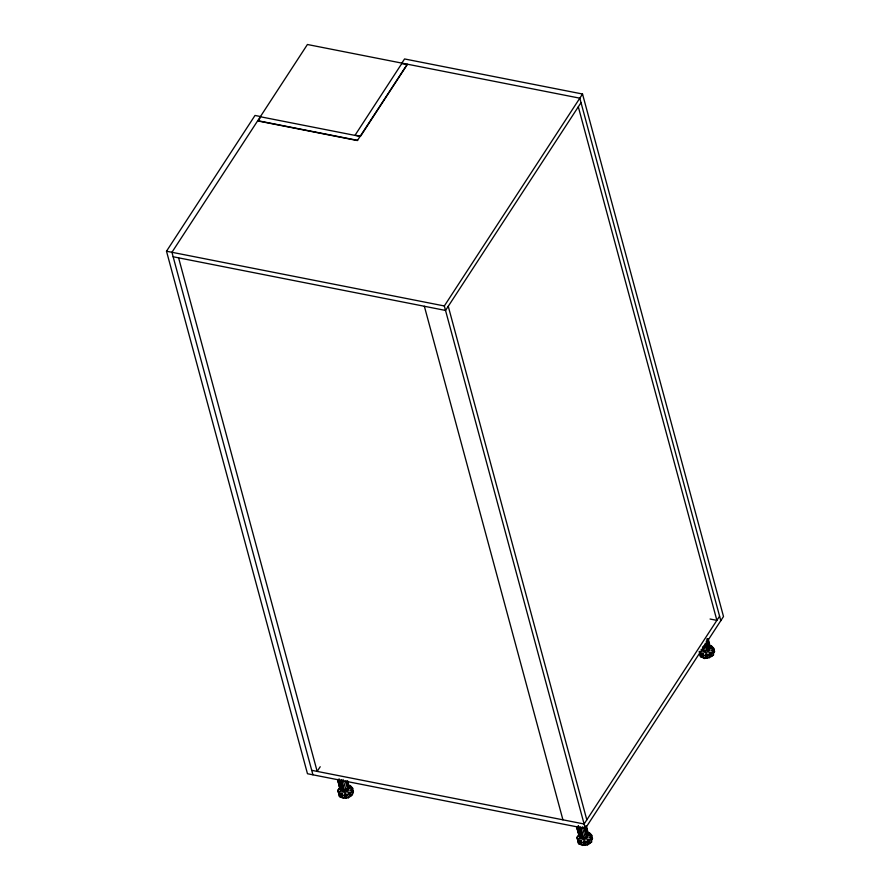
<?xml version="1.0" encoding="UTF-8"?>
<svg xmlns="http://www.w3.org/2000/svg" width="890" height="890" viewBox="0 0 890 890"><rect width="100%" height="100%" fill="white"/><g stroke="black" fill="none" stroke-linecap="round" stroke-linejoin="round"><path stroke-width="1.33" d="M341.137 794.859L342.617 793.491L341.549 793.001L340.08 794.37L341.137 794.859L341.916 797.718L345.287 798.141L344.564 793.735L345.843 793.569L346.555 797.974L348.48 797.718L349.981 796.672L349.214 793.813L347.823 792.812L348.813 792.122L350.215 793.124L350.983 795.972L352.863 793.569L352.34 789.808L350.159 789.831L349.904 790.732L352.095 790.709M345.287 798.141L344.819 794.681M346.555 797.974L346.099 794.514M580.247 841.973L581.715 840.605L580.647 840.115L579.179 841.484L580.247 841.973L581.014 844.832L584.385 845.255L583.662 840.85L584.941 840.683L585.665 845.088L587.589 844.832L589.091 843.787L588.179 840.182M584.385 845.255L583.918 841.795M585.665 845.088L585.709 843.542L584.441 843.698M702.177 654.962L703.645 653.594L702.577 653.104L701.109 654.473L702.177 654.962L702.944 657.821L704.39 658.489L706.315 658.244L705.592 653.839L706.871 653.672L707.583 658.077L711.021 656.776L710.242 653.916L708.852 652.915L709.853 652.225L711.244 653.227L712.011 656.075L713.513 655.029L713.124 650.812L710.932 650.835L711.188 649.934L713.38 649.911L714.147 652.77L714.525 651.413L713.691 648.321L711.232 645.573L711.789 647.631M706.315 658.244L705.848 654.784M707.583 658.077L707.639 656.531L706.371 656.687M352.484 794.926L351.65 791.833L352.663 788.217L350.204 785.47L350.76 787.539M352.663 788.217L353.119 792.667L351.806 787.428L349.837 788.451L349.236 787.761L351.194 786.738M589.091 843.787L587.689 842.785L588.691 842.085L590.081 843.086L591.583 842.04L590.749 838.947L591.761 835.332L589.302 832.584L589.859 834.642M591.194 837.824L591.45 836.923L589.258 836.945L589.002 837.846L591.194 837.824L591.583 842.04M591.761 835.332L592.217 839.782L590.904 834.531L590.293 833.852L588.335 834.876L588.946 835.565L590.904 834.531M713.513 655.029L712.679 651.936L713.691 648.321M338.122 779.707L341.003 790.387L342.483 790.965L339.68 780.052M343.017 779.484L346.132 790.598L344.274 791.032L341.482 780.13M346.922 781.242L348.891 788.54L347.434 781.131M577.221 826.821L580.102 837.501L581.582 838.08L578.422 825.831M582.283 826.765L585.231 837.712L583.384 838.146L580.58 827.244M585.698 827.133L587.99 835.654L586.21 827.021M701.109 649.511L703.512 651.068L702.51 646.83M705.192 643.403L707.161 650.701L703.59 650.835M707.294 638.909L709.92 648.643L707.928 638.931M401.846 63.101L404.561 58.951L582.527 94.017L723.503 616.525L585.32 828.479L307.473 773.733L166.497 251.214L255.007 115.455L260.447 116.534M407.297 64.18L357.391 140.553L258.111 120.996L260.826 116.846L360.094 136.404M585.32 828.479L444.332 305.96L582.527 94.017M581.025 102.65L445.545 310.443L173.149 256.765M320.2 766.735L317.163 771.396L178.601 257.844M719.587 616.203L584.107 823.995L311.723 770.328M342.316 795.86L340.848 797.229L339.513 796.617L337.9 790.131L339.902 787.572M339.635 788.24L338.968 789.085L340.881 789.608L341.538 788.763M701.91 649.711L702.566 648.866M581.426 842.975L579.946 844.343L578.611 843.72L577.009 837.245L579.012 834.687M578.734 835.354L578.077 836.2L579.98 836.722L580.647 835.877M346.132 790.598L348.891 788.54M706.326 641.145L708.618 649.656L709.92 648.643M584.062 826.932L586.699 836.667L587.99 835.654M338.678 793.513L342.517 795.293L347.645 794.625L351.65 791.833M349.214 793.813L350.215 793.124M701.109 654.473L701.876 657.332L700.541 656.709L699.74 653.538L703.556 655.396L708.674 654.729L712.679 651.936M710.242 653.916L711.244 653.227M709.619 655.774L710.62 655.085L710.109 653.171M578.611 843.72L577.777 840.627L581.626 842.407L586.744 841.74L590.749 838.947M589.314 840.227L588.312 840.928L586.922 839.926L587.923 839.237L589.314 840.227L590.081 843.086M337.544 779.651L340.069 789.408L341.003 790.387M348.869 786.137L347.834 781.12L349.069 787.216M709.897 646.229L710.109 647.319M705.358 644.449L707.005 650.534L708.618 649.656M576.553 826.788L579.179 836.522L580.102 837.501M587.967 833.24L588.179 834.319M586.699 836.667L585.231 837.712M699.484 652.581L701.687 652.036L701.498 651.191M338.256 791.644L340.47 791.088L340.659 791.933L338.445 792.489M577.354 838.758L579.568 838.202L579.757 839.048L577.554 839.593M705.548 655.385L706.816 655.218M344.508 795.282L345.787 795.115M345.331 796.595L346.611 796.428M583.618 842.396L584.886 842.229M342.561 790.743L344.363 790.81M576.642 826.765L579.245 835.287M581.66 837.846L583.462 837.924M257.744 120.695L357.624 140.364M166.497 251.214L444.332 305.96M710.087 619.028L716.884 620.363L578.311 106.811M710.62 655.085L712.011 656.075M349.592 794.981L350.983 795.972M714.525 651.413L712.834 647.519L710.876 648.554L710.265 647.864L712.223 646.841L712.734 648.743M591.672 837.39L592.595 838.424M352.574 790.276L353.497 791.31M720.8 620.686L579.813 98.178L307.417 44.5L171.937 252.293L312.924 774.801M708.206 638.786L710.409 647.33M707.939 640.233L709.252 645.105M706.994 638.898L709.619 648.632M706.482 641.312L708.785 649.822M708.674 654.729L709.519 657.821M703.957 645.573L705.314 651.135M702.789 648.398L703.512 651.068M703.556 655.396L704.39 658.489M448.249 306.282L586.822 819.846M586.276 825.798L588.479 834.342M585.998 825.942L587.645 832.028M585.386 827.122L587.689 835.643M584.552 828.323L586.855 836.834M586.744 841.74L587.589 844.832M580.425 827.199L583.384 838.146M578.333 826.053L581.582 838.08M577.421 826.398L580.38 837.356M581.626 842.407L582.46 845.5M576.954 826.777L578.923 834.075M576.831 826.643L579.457 836.366M579.179 841.484L579.946 844.343M424.363 306.271L562.925 819.823M346.611 781.231L348.58 788.529M345.298 781.042L347.745 789.73M347.645 794.625L348.48 797.718M341.326 780.085L344.274 791.032M339.235 778.939L342.483 790.965M338.322 779.295L341.282 790.242M342.517 795.293L343.362 798.386M337.844 779.662L340.069 789.408M337.722 779.529L340.347 789.263M340.08 794.37L340.848 797.229M699.195 651.358L700.063 654.606M700.252 655.441L700.541 656.709M577.009 837.245L578.133 841.606M337.9 790.131L339.023 794.503M339.224 795.337L339.513 796.617M578.934 835.276L579.179 836.522M349.147 785.981L349.381 787.227M587.011 835.588A3.248 2.158 -15.1 0 1 584.964 839.259A3.248 2.158 -15.1 0 1 581.226 837.212M708.941 648.576A3.248 2.158 -15.1 0 1 706.894 652.248A3.248 2.158 -15.1 0 1 703.156 650.201M348.279 788.929A3.248 2.158 -15.1 0 1 345.454 792.245A3.248 2.158 -15.1 0 1 342.127 790.098M347 788.807A3.248 2.158 -15.1 0 1 346.366 789.274M343.974 789.942A3.248 2.158 -15.1 0 1 343.184 789.875M401.768 63.59L355.099 135.158L360.55 136.237L407.208 64.659L401.768 63.59"/></g></svg>
